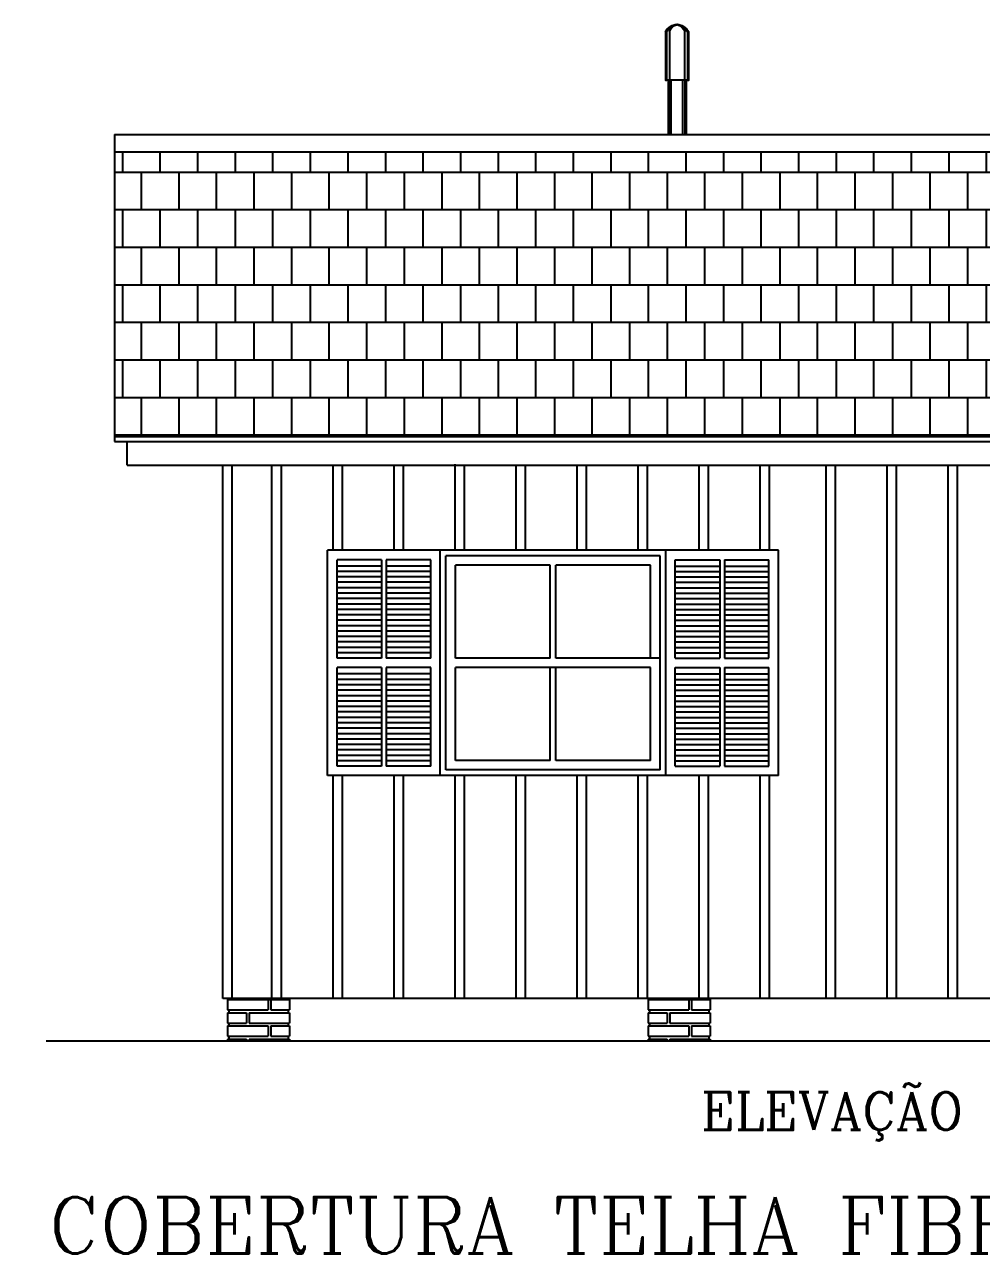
# Model space of a CAD drawing. Extents: x -7 to 295, y -11 to 39.
# Drawn here: x 197.01 to 202.11, y 13.44 to 19.99 of the extents above; entities that cross this region are included whole.
import ezdxf
from ezdxf.enums import TextEntityAlignment as Align

# ---------------------------------------------------------------- set-up
doc = ezdxf.new("R2010")
doc.units = 0
doc.header["$LTSCALE"] = 20
doc.layers.get('0').update_dxf_attribs({"linetype": 'CONTINUOUS'})
for name, color, linetype in [('MADEIRAME', 244, 'CONTINUOUS'), ('TELHADO', 1, 'CONTINUOUS'), ('TEXTO', 244, 'CONTINUOUS'), ('VISTAL', 30, 'CONTINUOUS'), ('VISTAP', 244, 'CONTINUOUS')]:
    doc.layers.add(name, color=color, linetype=linetype)
doc.styles.add('ROMANC', font='romanc.shx', dxfattribs={"height": 0.08})

# ---------------------------------------------------------------- blocks, each defined once
blk = doc.blocks.new('*X222')
at = {"color": 0, "linetype": 'CONTINUOUS'}
for p, q in [((158.6, -2), (158.6, -1.8914)), ((158.8, -2), (158.8, -1.8914)), ((159, -2), (159, -1.8914)), ((159.2, -2), (159.2, -1.8914)), ((159.4, -2), (159.4, -1.8914)), ((159.6, -2), (159.6, -1.8914)), ((159.8, -2), (159.8, -1.8914)), ((160, -2), (160, -1.8914)), ((160.2, -2), (160.2, -1.8914)), ((160.4, -2), (160.4, -1.8914)), ((160.6, -2), (160.6, -1.8914)), ((160.8, -2), (160.8, -1.8914)), ((161, -2), (161, -1.8914)), ((161.2, -2), (161.2, -1.8914)), ((161.4, -2), (161.4, -1.8914)), ((161.6, -2), (161.6, -1.8914)), ((161.8, -2), (161.8, -1.8914)), ((162, -2), (162, -1.8914)), ((162.2, -2), (162.2, -1.8914)), ((162.4, -2), (162.4, -1.8914)), ((162.6, -2), (162.6, -1.8914)), ((162.8, -2), (162.8, -1.8914)), ((163, -2), (163, -1.8914)), ((163.2, -2), (163.2, -1.8914)), ((163.4, -2), (163.4, -1.8914)), ((163.6, -2), (163.6, -1.8914)), ((163.8, -2), (163.8, -1.8914)), ((164, -2), (164, -1.8914)), ((164.2, -2), (164.2, -1.8914)), ((164.4, -2), (164.4, -1.8914)), ((164.6, -2), (164.6, -1.8914)), ((164.8, -2), (164.8, -1.8914)), ((165, -2), (165, -1.8914)), ((165.2, -2), (165.2, -1.8914)), ((165.4, -2), (165.4, -1.8914)), ((165.6, -2), (165.6, -1.8914)), ((165.8, -2), (165.8, -1.8914)), ((166, -2), (166, -1.8914)), ((166.2, -2), (166.2, -1.8914)), ((166.4, -2), (166.4, -1.8914)), ((166.6, -2), (166.6, -1.8914)), ((166.8, -2), (166.8, -1.8914)), ((167, -2), (167, -1.8914)), ((167.2, -2), (167.2, -1.8914)), ((167.4, -2), (167.4, -1.8914)), ((167.6, -2), (167.6, -1.8914)), ((167.8, -2), (167.8, -1.8914)), ((168, -2), (168, -1.8914)), ((158.556, -2), (168.0011, -2)), ((158.7, -2.2), (158.7, -2)), ((158.9, -2.2), (158.9, -2)), ((159.1, -2.2), (159.1, -2)), ((159.3, -2.2), (159.3, -2)), ((159.5, -2.2), (159.5, -2)), ((159.7, -2.2), (159.7, -2)), ((159.9, -2.2), (159.9, -2)), ((160.1, -2.2), (160.1, -2)), ((160.3, -2.2), (160.3, -2)), ((160.5, -2.2), (160.5, -2)), ((160.7, -2.2), (160.7, -2)), ((160.9, -2.2), (160.9, -2)), ((161.1, -2.2), (161.1, -2)), ((161.3, -2.2), (161.3, -2)), ((161.5, -2.2), (161.5, -2)), ((161.7, -2.2), (161.7, -2)), ((161.9, -2.2), (161.9, -2)), ((162.1, -2.2), (162.1, -2)), ((162.3, -2.2), (162.3, -2)), ((162.5, -2.2), (162.5, -2)), ((162.7, -2.2), (162.7, -2)), ((162.9, -2.2), (162.9, -2)), ((163.1, -2.2), (163.1, -2)), ((163.3, -2.2), (163.3, -2)), ((163.5, -2.2), (163.5, -2)), ((163.7, -2.2), (163.7, -2)), ((163.9, -2.2), (163.9, -2)), ((164.1, -2.2), (164.1, -2)), ((164.3, -2.2), (164.3, -2)), ((164.5, -2.2), (164.5, -2)), ((164.7, -2.2), (164.7, -2)), ((164.9, -2.2), (164.9, -2)), ((165.1, -2.2), (165.1, -2)), ((165.3, -2.2), (165.3, -2)), ((165.5, -2.2), (165.5, -2)), ((165.7, -2.2), (165.7, -2)), ((165.9, -2.2), (165.9, -2)), ((166.1, -2.2), (166.1, -2)), ((166.3, -2.2), (166.3, -2)), ((166.5, -2.2), (166.5, -2)), ((166.7, -2.2), (166.7, -2)), ((166.9, -2.2), (166.9, -2)), ((167.1, -2.2), (167.1, -2)), ((167.3, -2.2), (167.3, -2)), ((167.5, -2.2), (167.5, -2)), ((167.7, -2.2), (167.7, -2)), ((167.9, -2.2), (167.9, -2)), ((158.556, -2.2), (168.0011, -2.2)), ((158.6, -2.4), (158.6, -2.2)), ((158.8, -2.4), (158.8, -2.2)), ((159, -2.4), (159, -2.2)), ((159.2, -2.4), (159.2, -2.2)), ((159.4, -2.4), (159.4, -2.2)), ((159.6, -2.4), (159.6, -2.2)), ((159.8, -2.4), (159.8, -2.2)), ((160, -2.4), (160, -2.2)), ((160.2, -2.4), (160.2, -2.2)), ((160.4, -2.4), (160.4, -2.2)), ((160.6, -2.4), (160.6, -2.2)), ((160.8, -2.4), (160.8, -2.2)), ((161, -2.4), (161, -2.2)), ((161.2, -2.4), (161.2, -2.2)), ((161.4, -2.4), (161.4, -2.2)), ((161.6, -2.4), (161.6, -2.2)), ((161.8, -2.4), (161.8, -2.2)), ((162, -2.4), (162, -2.2)), ((162.2, -2.4), (162.2, -2.2)), ((162.4, -2.4), (162.4, -2.2)), ((162.6, -2.4), (162.6, -2.2)), ((162.8, -2.4), (162.8, -2.2)), ((163, -2.4), (163, -2.2)), ((163.2, -2.4), (163.2, -2.2)), ((163.4, -2.4), (163.4, -2.2)), ((163.6, -2.4), (163.6, -2.2)), ((163.8, -2.4), (163.8, -2.2)), ((164, -2.4), (164, -2.2)), ((164.2, -2.4), (164.2, -2.2)), ((164.4, -2.4), (164.4, -2.2)), ((164.6, -2.4), (164.6, -2.2)), ((164.8, -2.4), (164.8, -2.2)), ((165, -2.4), (165, -2.2)), ((165.2, -2.4), (165.2, -2.2)), ((165.4, -2.4), (165.4, -2.2)), ((165.6, -2.4), (165.6, -2.2)), ((165.8, -2.4), (165.8, -2.2)), ((166, -2.4), (166, -2.2)), ((166.2, -2.4), (166.2, -2.2)), ((166.4, -2.4), (166.4, -2.2)), ((166.6, -2.4), (166.6, -2.2)), ((166.8, -2.4), (166.8, -2.2)), ((167, -2.3265), (167, -2.2)), ((167.2, -2.3265), (167.2, -2.2)), ((167.4, -2.3265), (167.4, -2.2)), ((167.6, -2.3265), (167.6, -2.2)), ((167.8, -2.3265), (167.8, -2.2)), ((168, -2.3265), (168, -2.2)), ((158.556, -2.4), (166.8392, -2.4)), ((158.7, -2.6), (158.7, -2.4)), ((158.9, -2.6), (158.9, -2.4)), ((159.1, -2.6), (159.1, -2.4)), ((159.3, -2.6), (159.3, -2.4)), ((159.5, -2.6), (159.5, -2.4)), ((159.7, -2.6), (159.7, -2.4)), ((159.9, -2.6), (159.9, -2.4)), ((160.1, -2.6), (160.1, -2.4)), ((160.3, -2.6), (160.3, -2.4)), ((160.5, -2.6), (160.5, -2.4)), ((160.7, -2.6), (160.7, -2.4)), ((160.9, -2.6), (160.9, -2.4)), ((161.1, -2.6), (161.1, -2.4)), ((161.3, -2.6), (161.3, -2.4)), ((161.5, -2.6), (161.5, -2.4)), ((161.7, -2.6), (161.7, -2.4)), ((161.9, -2.6), (161.9, -2.4)), ((162.1, -2.6), (162.1, -2.4)), ((162.3, -2.6), (162.3, -2.4)), ((162.5, -2.6), (162.5, -2.4)), ((162.7, -2.6), (162.7, -2.4)), ((162.9, -2.6), (162.9, -2.4)), ((163.1, -2.6), (163.1, -2.4)), ((163.3, -2.6), (163.3, -2.4)), ((163.5, -2.6), (163.5, -2.4)), ((163.7, -2.6), (163.7, -2.4)), ((163.9, -2.6), (163.9, -2.4)), ((164.1, -2.6), (164.1, -2.4)), ((164.3, -2.6), (164.3, -2.4)), ((164.5, -2.6), (164.5, -2.4)), ((164.7, -2.6), (164.7, -2.4)), ((164.9, -2.6), (164.9, -2.4)), ((165.1, -2.6), (165.1, -2.4)), ((165.3, -2.6), (165.3, -2.4)), ((165.5, -2.6), (165.5, -2.4)), ((165.7, -2.6), (165.7, -2.4)), ((165.9, -2.6), (165.9, -2.4)), ((166.1, -2.6), (166.1, -2.4)), ((166.3, -2.6), (166.3, -2.4)), ((166.5, -2.6), (166.5, -2.4)), ((166.7, -2.6), (166.7, -2.4)), ((158.556, -2.6), (166.8392, -2.6)), ((158.6, -2.8), (158.6, -2.6)), ((158.8, -2.8), (158.8, -2.6)), ((159, -2.8), (159, -2.6)), ((159.2, -2.8), (159.2, -2.6)), ((159.4, -2.8), (159.4, -2.6)), ((159.6, -2.8), (159.6, -2.6)), ((159.8, -2.8), (159.8, -2.6)), ((160, -2.8), (160, -2.6)), ((160.2, -2.8), (160.2, -2.6)), ((160.4, -2.8), (160.4, -2.6)), ((160.6, -2.8), (160.6, -2.6)), ((160.8, -2.8), (160.8, -2.6)), ((161, -2.8), (161, -2.6)), ((161.2, -2.8), (161.2, -2.6)), ((161.4, -2.8), (161.4, -2.6)), ((161.6, -2.8), (161.6, -2.6)), ((161.8, -2.8), (161.8, -2.6)), ((162, -2.8), (162, -2.6)), ((162.2, -2.8), (162.2, -2.6)), ((162.4, -2.8), (162.4, -2.6)), ((162.6, -2.8), (162.6, -2.6)), ((162.8, -2.8), (162.8, -2.6)), ((163, -2.8), (163, -2.6)), ((163.2, -2.8), (163.2, -2.6)), ((163.4, -2.8), (163.4, -2.6)), ((163.6, -2.8), (163.6, -2.6)), ((163.8, -2.8), (163.8, -2.6)), ((164, -2.8), (164, -2.6)), ((164.2, -2.8), (164.2, -2.6)), ((164.4, -2.8), (164.4, -2.6)), ((164.6, -2.8), (164.6, -2.6)), ((164.8, -2.8), (164.8, -2.6)), ((165, -2.8), (165, -2.6)), ((165.2, -2.8), (165.2, -2.6)), ((165.4, -2.8), (165.4, -2.6)), ((165.6, -2.8), (165.6, -2.6)), ((165.8, -2.8), (165.8, -2.6)), ((166, -2.8), (166, -2.6)), ((166.2, -2.8), (166.2, -2.6)), ((166.4, -2.8), (166.4, -2.6)), ((166.6, -2.8), (166.6, -2.6)), ((166.8, -2.8), (166.8, -2.6)), ((158.556, -2.8), (166.8392, -2.8)), ((158.7, -3), (158.7, -2.8)), ((158.9, -3), (158.9, -2.8)), ((159.1, -3), (159.1, -2.8)), ((159.3, -3), (159.3, -2.8)), ((159.5, -3), (159.5, -2.8)), ((159.7, -3), (159.7, -2.8)), ((159.9, -3), (159.9, -2.8)), ((160.1, -3), (160.1, -2.8)), ((160.3, -3), (160.3, -2.8)), ((160.5, -3), (160.5, -2.8)), ((160.7, -3), (160.7, -2.8)), ((160.9, -3), (160.9, -2.8)), ((161.1, -3), (161.1, -2.8)), ((161.3, -3), (161.3, -2.8)), ((161.5, -3), (161.5, -2.8)), ((161.7, -3), (161.7, -2.8)), ((161.9, -3), (161.9, -2.8)), ((162.1, -3), (162.1, -2.8)), ((162.3, -3), (162.3, -2.8)), ((162.5, -3), (162.5, -2.8)), ((162.7, -3), (162.7, -2.8)), ((162.9, -3), (162.9, -2.8)), ((163.1, -3), (163.1, -2.8)), ((163.3, -3), (163.3, -2.8)), ((163.5, -3), (163.5, -2.8)), ((163.7, -3), (163.7, -2.8)), ((163.9, -3), (163.9, -2.8)), ((164.1, -3), (164.1, -2.8)), ((164.3, -3), (164.3, -2.8)), ((164.5, -3), (164.5, -2.8)), ((164.7, -3), (164.7, -2.8)), ((164.9, -3), (164.9, -2.8)), ((165.1, -3), (165.1, -2.8)), ((165.3, -3), (165.3, -2.8)), ((165.5, -3), (165.5, -2.8)), ((165.7, -3), (165.7, -2.8)), ((165.9, -3), (165.9, -2.8)), ((166.1, -3), (166.1, -2.8)), ((166.3, -3), (166.3, -2.8)), ((166.5, -3), (166.5, -2.8)), ((166.7, -3), (166.7, -2.8)), ((158.556, -3), (166.8392, -3)), ((158.6, -3.2), (158.6, -3)), ((158.8, -3.2), (158.8, -3)), ((159, -3.2), (159, -3)), ((159.2, -3.2), (159.2, -3)), ((159.4, -3.2), (159.4, -3)), ((159.6, -3.2), (159.6, -3)), ((159.8, -3.2), (159.8, -3)), ((160, -3.2), (160, -3)), ((160.2, -3.2), (160.2, -3)), ((160.4, -3.2), (160.4, -3)), ((160.6, -3.2), (160.6, -3)), ((160.8, -3.2), (160.8, -3)), ((161, -3.2), (161, -3)), ((161.2, -3.2), (161.2, -3)), ((161.4, -3.2), (161.4, -3)), ((161.6, -3.2), (161.6, -3)), ((161.8, -3.2), (161.8, -3)), ((162, -3.2), (162, -3)), ((162.2, -3.2), (162.2, -3)), ((162.4, -3.2), (162.4, -3)), ((162.6, -3.2), (162.6, -3)), ((162.8, -3.2), (162.8, -3)), ((163, -3.2), (163, -3)), ((163.2, -3.2), (163.2, -3)), ((163.4, -3.2), (163.4, -3)), ((163.6, -3.2), (163.6, -3)), ((163.8, -3.2), (163.8, -3)), ((164, -3.2), (164, -3)), ((164.2, -3.2), (164.2, -3)), ((164.4, -3.2), (164.4, -3)), ((164.6, -3.2), (164.6, -3)), ((164.8, -3.2), (164.8, -3)), ((165, -3.2), (165, -3)), ((165.2, -3.2), (165.2, -3)), ((165.4, -3.2), (165.4, -3)), ((165.6, -3.2), (165.6, -3)), ((165.8, -3.2), (165.8, -3)), ((166, -3.2), (166, -3)), ((166.2, -3.2), (166.2, -3)), ((166.4, -3.2), (166.4, -3)), ((166.6, -3.2), (166.6, -3)), ((166.8, -3.2), (166.8, -3)), ((158.556, -3.2), (166.8392, -3.2)), ((158.7, -3.4), (158.7, -3.2)), ((158.9, -3.4), (158.9, -3.2)), ((159.1, -3.4), (159.1, -3.2)), ((159.3, -3.4), (159.3, -3.2)), ((159.5, -3.4), (159.5, -3.2)), ((159.7, -3.4), (159.7, -3.2)), ((159.9, -3.4), (159.9, -3.2)), ((160.1, -3.4), (160.1, -3.2)), ((160.3, -3.4), (160.3, -3.2)), ((160.5, -3.4), (160.5, -3.2)), ((160.7, -3.4), (160.7, -3.2)), ((160.9, -3.4), (160.9, -3.2)), ((161.1, -3.4), (161.1, -3.2)), ((161.3, -3.4), (161.3, -3.2)), ((161.5, -3.4), (161.5, -3.2)), ((161.7, -3.4), (161.7, -3.2)), ((161.9, -3.4), (161.9, -3.2)), ((162.1, -3.4), (162.1, -3.2)), ((162.3, -3.4), (162.3, -3.2)), ((162.5, -3.4), (162.5, -3.2)), ((162.7, -3.4), (162.7, -3.2)), ((162.9, -3.4), (162.9, -3.2)), ((163.1, -3.4), (163.1, -3.2)), ((163.3, -3.4), (163.3, -3.2)), ((163.5, -3.4), (163.5, -3.2)), ((163.7, -3.4), (163.7, -3.2)), ((163.9, -3.4), (163.9, -3.2)), ((164.1, -3.4), (164.1, -3.2)), ((164.3, -3.4), (164.3, -3.2)), ((164.5, -3.4), (164.5, -3.2)), ((164.7, -3.4), (164.7, -3.2)), ((164.9, -3.4), (164.9, -3.2)), ((165.1, -3.4), (165.1, -3.2)), ((165.3, -3.4), (165.3, -3.2)), ((165.5, -3.4), (165.5, -3.2)), ((165.7, -3.4), (165.7, -3.2)), ((165.9, -3.4), (165.9, -3.2)), ((166.1, -3.4), (166.1, -3.2)), ((166.3, -3.4), (166.3, -3.2)), ((166.5, -3.4), (166.5, -3.2)), ((166.7, -3.4), (166.7, -3.2)), ((158.556, -3.4), (166.8392, -3.4)), ((158.6, -3.4089), (158.6, -3.4)), ((158.8, -3.4089), (158.8, -3.4)), ((159, -3.4089), (159, -3.4)), ((159.2, -3.4089), (159.2, -3.4)), ((159.4, -3.4089), (159.4, -3.4)), ((159.6, -3.4089), (159.6, -3.4)), ((159.8, -3.4089), (159.8, -3.4)), ((160, -3.4089), (160, -3.4)), ((160.2, -3.4089), (160.2, -3.4)), ((160.4, -3.4089), (160.4, -3.4)), ((160.6, -3.4089), (160.6, -3.4)), ((160.8, -3.4089), (160.8, -3.4)), ((161, -3.4089), (161, -3.4)), ((161.2, -3.4089), (161.2, -3.4)), ((161.4, -3.4089), (161.4, -3.4)), ((161.6, -3.4089), (161.6, -3.4)), ((161.8, -3.4089), (161.8, -3.4)), ((162, -3.4089), (162, -3.4)), ((162.2, -3.4089), (162.2, -3.4)), ((162.4, -3.4089), (162.4, -3.4)), ((162.6, -3.4089), (162.6, -3.4)), ((162.8, -3.4089), (162.8, -3.4)), ((163, -3.4089), (163, -3.4)), ((163.2, -3.4089), (163.2, -3.4)), ((163.4, -3.4089), (163.4, -3.4)), ((163.6, -3.4089), (163.6, -3.4)), ((163.8, -3.4089), (163.8, -3.4)), ((164, -3.4089), (164, -3.4)), ((164.2, -3.4089), (164.2, -3.4)), ((164.4, -3.4089), (164.4, -3.4)), ((164.6, -3.4089), (164.6, -3.4)), ((164.8, -3.4089), (164.8, -3.4)), ((165, -3.4089), (165, -3.4)), ((165.2, -3.4089), (165.2, -3.4)), ((165.4, -3.4089), (165.4, -3.4)), ((165.6, -3.4089), (165.6, -3.4)), ((165.8, -3.4089), (165.8, -3.4)), ((166, -3.4089), (166, -3.4)), ((166.2, -3.4089), (166.2, -3.4)), ((166.4, -3.4089), (166.4, -3.4)), ((166.6, -3.4089), (166.6, -3.4)), ((166.8, -3.4089), (166.8, -3.4))]:
    blk.add_line(p, q, dxfattribs=at)

msp = doc.modelspace()

# ---------------------------------------------------------------- linework, layer by layer
at = {"layer": 'MADEIRAME', "color": 1, "linetype": 'CONTINUOUS'}
for q in [(197.5569, 17.7689), (205.6887, 17.6422)]:
    msp.add_line((197.5569, 17.6422), q, dxfattribs=at)
at = {"layer": 'MADEIRAME'}
msp.add_line((197.5569, 17.6422), (197.5819, 17.6422), dxfattribs=at)
at = {"layer": 'TELHADO', "color": 1, "linetype": 'CONTINUOUS'}
for p, q in [((197.49, 19.4033), (206.935, 19.4033)), ((197.49, 19.4033), (197.49, 17.7689)), ((197.49, 17.7939), (205.7731, 17.7939)), ((197.49, 17.7689), (205.7731, 17.7689))]:
    msp.add_line(p, q, dxfattribs=at)
at = {"layer": 'TELHADO', "color": 30, "linetype": 'CONTINUOUS'}
msp.add_line((197.49, 19.3114), (206.93, 19.3114), dxfattribs=at)
at = {"layer": 'TELHADO', "color": 244, "linetype": 'CONTINUOUS'}
for p, q in [((198.9124, 17.1386), (198.9124, 16.6136)), ((198.9374, 17.1386), (198.9374, 16.6136)), ((200.7124, 17.1386), (200.7124, 16.6136)), ((200.7374, 17.1386), (200.7374, 16.6136)), ((198.9124, 16.5636), (198.9124, 16.0386)), ((198.9374, 16.5636), (198.9374, 16.0386)), ((200.7124, 16.5636), (200.7124, 16.0386)), ((200.7374, 16.5636), (200.7374, 16.0386))]:
    msp.add_line(p, q, dxfattribs=at)
at = {"layer": 'VISTAL', "color": 30}
for p, q in [((200.4441, 19.6921), (200.4441, 19.4033)), ((200.4548, 19.4033), (200.4548, 19.6921)), ((200.5167, 19.4033), (200.5167, 19.6921)), ((200.5274, 19.6921), (200.5274, 19.4033))]:
    msp.add_line(p, q, dxfattribs=at)
for points in [[(200.4239, 19.9492), (200.4322, 19.9635), (200.4453, 19.9754), (200.4596, 19.9838), (200.4762, 19.9885), (200.4941, 19.9885), (200.5108, 19.9838), (200.5251, 19.9754), (200.5381, 19.9635), (200.5477, 19.9492)], [(200.4298, 19.9492), (200.4393, 19.9647), (200.4524, 19.9778), (200.4691, 19.9862), (200.487, 19.9885)], [(200.4501, 19.9635), (200.4441, 19.9492)], [(200.4501, 19.9635), (200.4596, 19.9754), (200.4727, 19.9838), (200.487, 19.9885), (200.4834, 19.9885), (200.4977, 19.9838), (200.5108, 19.9754), (200.5203, 19.9635), (200.5262, 19.9492)], [(200.5012, 19.9862), (200.4834, 19.9885)], [(200.5012, 19.9862), (200.5179, 19.9778), (200.531, 19.9647), (200.5405, 19.9492)], [(200.4239, 19.9492), (200.4239, 19.6921), (200.431, 19.6921), (200.431, 19.9492)], [(200.4453, 19.9492), (200.4453, 19.6921)], [(200.5262, 19.6921), (200.5262, 19.9492)], [(200.5405, 19.9492), (200.5405, 19.6921), (200.5477, 19.6921), (200.5477, 19.9492)], [(200.5477, 19.6921), (200.4239, 19.6921)], [(200.4381, 19.6921), (200.4381, 19.4033)], [(200.5334, 19.6921), (200.5334, 19.4033)]]:
    msp.add_lwpolyline(points, dxfattribs=at)
at = {"layer": 'VISTAP', "color": 1}
for p, q in [((198.0674, 14.8017), (198.0674, 17.6422)), ((198.1174, 14.8017), (198.1174, 17.6422)), ((198.3285, 14.8017), (198.3285, 17.6422)), ((198.3785, 14.8017), (198.3785, 17.6422)), ((198.6535, 17.1886), (198.6535, 17.6422)), ((198.7035, 17.1886), (198.7035, 17.6422)), ((198.9785, 17.1886), (198.9785, 17.6422)), ((199.0285, 17.1886), (199.0285, 17.6422)), ((199.3035, 17.1886), (199.3035, 17.6467)), ((199.3535, 17.1886), (199.3535, 17.6422)), ((199.6285, 17.1886), (199.6285, 17.6422)), ((199.6785, 17.1886), (199.6785, 17.6422)), ((199.9535, 17.1886), (199.9535, 17.6422)), ((200.0035, 17.1886), (200.0035, 17.6422)), ((200.2785, 17.1886), (200.2785, 17.6422)), ((200.3285, 17.1886), (200.3285, 17.6422)), ((200.6035, 17.1886), (200.6035, 17.6422)), ((200.6535, 17.1886), (200.6535, 17.6422)), ((200.9285, 17.1886), (200.9285, 17.6422)), ((200.9785, 17.1886), (200.9785, 17.6422)), ((201.2789, 14.8017), (201.2789, 17.6422)), ((201.3289, 14.8017), (201.3289, 17.6422)), ((201.6039, 14.8017), (201.6039, 17.6422)), ((201.6539, 14.8017), (201.6539, 17.6422)), ((201.9289, 14.8017), (201.9289, 17.6422)), ((201.9789, 14.8017), (201.9789, 17.6422)), ((198.6535, 14.8017), (198.6535, 15.9886)), ((198.7035, 14.8017), (198.7035, 15.9886)), ((198.9785, 14.8017), (198.9785, 15.9886)), ((199.0285, 14.8017), (199.0285, 15.9886)), ((199.3035, 14.8017), (199.3035, 15.9886)), ((199.3535, 14.8017), (199.3535, 15.9886)), ((199.6285, 14.8017), (199.6285, 15.9886)), ((199.6785, 14.8017), (199.6785, 15.9886)), ((199.9535, 14.8017), (199.9535, 15.9886)), ((200.0035, 14.8017), (200.0035, 15.9886)), ((200.2785, 14.8017), (200.2785, 15.9886)), ((200.3285, 14.8017), (200.3285, 15.9886)), ((200.6035, 14.8017), (200.6035, 15.9886)), ((200.6535, 14.8017), (200.6535, 15.9886)), ((200.9285, 14.8017), (200.9285, 15.9886)), ((200.9785, 14.8017), (200.9785, 15.9886))]:
    msp.add_line(p, q, dxfattribs=at)
at = {"layer": 'VISTAP', "color": 244, "linetype": 'CONTINUOUS'}
for p, q in [((198.6249, 15.9886), (198.6249, 17.1886)), ((201.0249, 17.1886), (198.6249, 17.1886)), ((199.2249, 15.9886), (199.2249, 17.1886)), ((199.2549, 16.0186), (199.2549, 17.1586)), ((200.3949, 17.1586), (199.2549, 17.1586)), ((200.3949, 16.0186), (200.3949, 17.1586)), ((200.4249, 15.9886), (200.4249, 17.1886)), ((201.0249, 15.9886), (201.0249, 17.1886)), ((198.9124, 17.1386), (198.6749, 17.1386)), ((198.6749, 16.6136), (198.6749, 17.1386)), ((198.9124, 17.1049), (198.6749, 17.1049)), ((199.1749, 17.1386), (198.9374, 17.1386)), ((199.1749, 17.1049), (198.9374, 17.1049)), ((199.1749, 16.6136), (199.1749, 17.1386)), ((199.8099, 17.1086), (199.3049, 17.1086)), ((199.3049, 16.6136), (199.3049, 17.1086)), ((199.8099, 16.6136), (199.8099, 17.1086)), ((200.3449, 17.1086), (199.8399, 17.1086)), ((199.8399, 16.6136), (199.8399, 17.1086)), ((200.3449, 16.6136), (200.3449, 17.1086)), ((200.4749, 17.1386), (200.7124, 17.1386)), ((200.4749, 16.6136), (200.4749, 17.1386)), ((200.4749, 17.1049), (200.7124, 17.1049)), ((200.7374, 17.1386), (200.9749, 17.1386)), ((200.7374, 17.1049), (200.9749, 17.1049)), ((200.9749, 16.6136), (200.9749, 17.1386)), ((198.9124, 17.076), (198.6749, 17.076)), ((198.9124, 17.0471), (198.6749, 17.0471)), ((198.9124, 17.0182), (198.6749, 17.0182)), ((199.1749, 17.076), (198.9374, 17.076)), ((199.1749, 17.0471), (198.9374, 17.0471)), ((199.1749, 17.0182), (198.9374, 17.0182)), ((200.4749, 17.076), (200.7124, 17.076)), ((200.4749, 17.0471), (200.7124, 17.0471)), ((200.4749, 17.0182), (200.7124, 17.0182)), ((200.7374, 17.076), (200.9749, 17.076)), ((200.7374, 17.0471), (200.9749, 17.0471)), ((200.7374, 17.0182), (200.9749, 17.0182)), ((198.9124, 16.9893), (198.6749, 16.9893)), ((198.9124, 16.9604), (198.6749, 16.9604)), ((199.1749, 16.9893), (198.9374, 16.9893)), ((199.1749, 16.9604), (198.9374, 16.9604)), ((200.4749, 16.9893), (200.7124, 16.9893)), ((200.4749, 16.9604), (200.7124, 16.9604)), ((200.7374, 16.9893), (200.9749, 16.9893)), ((200.7374, 16.9604), (200.9749, 16.9604)), ((198.9124, 16.9315), (198.6749, 16.9315)), ((198.9124, 16.9026), (198.6749, 16.9026)), ((199.1749, 16.9315), (198.9374, 16.9315)), ((199.1749, 16.9026), (198.9374, 16.9026)), ((200.4749, 16.9315), (200.7124, 16.9315)), ((200.4749, 16.9026), (200.7124, 16.9026)), ((200.7374, 16.9315), (200.9749, 16.9315)), ((200.7374, 16.9026), (200.9749, 16.9026)), ((198.9124, 16.8737), (198.6749, 16.8737)), ((198.9124, 16.8448), (198.6749, 16.8448)), ((199.1749, 16.8737), (198.9374, 16.8737)), ((199.1749, 16.8448), (198.9374, 16.8448)), ((200.4749, 16.8737), (200.7124, 16.8737)), ((200.4749, 16.8448), (200.7124, 16.8448)), ((200.7374, 16.8737), (200.9749, 16.8737)), ((200.7374, 16.8448), (200.9749, 16.8448)), ((198.9124, 16.8159), (198.6749, 16.8159)), ((198.9124, 16.787), (198.6749, 16.787)), ((198.9124, 16.7581), (198.6749, 16.7581)), ((199.1749, 16.8159), (198.9374, 16.8159)), ((199.1749, 16.787), (198.9374, 16.787)), ((199.1749, 16.7581), (198.9374, 16.7581)), ((200.4749, 16.8159), (200.7124, 16.8159)), ((200.4749, 16.787), (200.7124, 16.787)), ((200.4749, 16.7581), (200.7124, 16.7581)), ((200.7374, 16.8159), (200.9749, 16.8159)), ((200.7374, 16.787), (200.9749, 16.787)), ((200.7374, 16.7581), (200.9749, 16.7581)), ((198.9124, 16.7292), (198.6749, 16.7292)), ((198.9124, 16.7003), (198.6749, 16.7003)), ((199.1749, 16.7292), (198.9374, 16.7292)), ((199.1749, 16.7003), (198.9374, 16.7003)), ((200.4749, 16.7292), (200.7124, 16.7292)), ((200.4749, 16.7003), (200.7124, 16.7003)), ((200.7374, 16.7292), (200.9749, 16.7292)), ((200.7374, 16.7003), (200.9749, 16.7003)), ((198.9124, 16.6714), (198.6749, 16.6714)), ((198.9124, 16.6425), (198.6749, 16.6425)), ((199.1749, 16.6714), (198.9374, 16.6714)), ((199.1749, 16.6425), (198.9374, 16.6425)), ((200.4749, 16.6714), (200.7124, 16.6714)), ((200.4749, 16.6425), (200.7124, 16.6425)), ((200.7374, 16.6714), (200.9749, 16.6714)), ((200.7374, 16.6425), (200.9749, 16.6425)), ((198.9124, 16.6136), (198.6749, 16.6136)), ((198.6749, 16.0386), (198.6749, 16.5636)), ((198.9124, 16.5636), (198.6749, 16.5636)), ((199.1749, 16.6136), (198.9374, 16.6136)), ((199.1749, 16.5636), (198.9374, 16.5636)), ((199.1749, 16.0386), (199.1749, 16.5636)), ((199.8099, 16.6136), (199.3049, 16.6136)), ((199.3049, 16.0686), (199.3049, 16.5636)), ((200.3449, 16.5636), (199.3049, 16.5636)), ((199.8099, 16.0686), (199.8099, 16.5636)), ((200.3949, 16.6136), (199.8399, 16.6136)), ((199.8399, 16.0686), (199.8399, 16.5636)), ((200.3449, 16.0686), (200.3449, 16.5636)), ((200.4749, 16.6136), (200.7124, 16.6136)), ((200.4749, 16.0386), (200.4749, 16.5636)), ((200.4749, 16.5636), (200.7124, 16.5636)), ((200.7374, 16.6136), (200.9749, 16.6136)), ((200.7374, 16.5636), (200.9749, 16.5636)), ((200.9749, 16.0386), (200.9749, 16.5636)), ((198.9124, 16.5299), (198.6749, 16.5299)), ((198.9124, 16.501), (198.6749, 16.501)), ((199.1749, 16.5299), (198.9374, 16.5299)), ((199.1749, 16.501), (198.9374, 16.501)), ((200.4749, 16.5299), (200.7124, 16.5299)), ((200.4749, 16.501), (200.7124, 16.501)), ((200.7374, 16.5299), (200.9749, 16.5299)), ((200.7374, 16.501), (200.9749, 16.501)), ((198.9124, 16.4721), (198.6749, 16.4721)), ((198.9124, 16.4432), (198.6749, 16.4432)), ((199.1749, 16.4721), (198.9374, 16.4721)), ((199.1749, 16.4432), (198.9374, 16.4432)), ((200.4749, 16.4721), (200.7124, 16.4721)), ((200.4749, 16.4432), (200.7124, 16.4432)), ((200.7374, 16.4721), (200.9749, 16.4721)), ((200.7374, 16.4432), (200.9749, 16.4432)), ((198.9124, 16.4143), (198.6749, 16.4143)), ((198.9124, 16.3854), (198.6749, 16.3854)), ((199.1749, 16.4143), (198.9374, 16.4143)), ((199.1749, 16.3854), (198.9374, 16.3854)), ((200.4749, 16.4143), (200.7124, 16.4143)), ((200.4749, 16.3854), (200.7124, 16.3854)), ((200.7374, 16.4143), (200.9749, 16.4143)), ((200.7374, 16.3854), (200.9749, 16.3854)), ((198.9124, 16.3565), (198.6749, 16.3565)), ((198.9124, 16.3276), (198.6749, 16.3276)), ((198.9124, 16.2987), (198.6749, 16.2987)), ((199.1749, 16.3565), (198.9374, 16.3565)), ((199.1749, 16.3276), (198.9374, 16.3276)), ((199.1749, 16.2987), (198.9374, 16.2987)), ((200.4749, 16.3565), (200.7124, 16.3565)), ((200.4749, 16.3276), (200.7124, 16.3276)), ((200.4749, 16.2987), (200.7124, 16.2987)), ((200.7374, 16.3565), (200.9749, 16.3565)), ((200.7374, 16.3276), (200.9749, 16.3276)), ((200.7374, 16.2987), (200.9749, 16.2987)), ((198.9124, 16.2698), (198.6749, 16.2698)), ((198.9124, 16.2409), (198.6749, 16.2409)), ((199.1749, 16.2698), (198.9374, 16.2698)), ((199.1749, 16.2409), (198.9374, 16.2409)), ((200.4749, 16.2698), (200.7124, 16.2698)), ((200.4749, 16.2409), (200.7124, 16.2409)), ((200.7374, 16.2698), (200.9749, 16.2698)), ((200.7374, 16.2409), (200.9749, 16.2409)), ((198.9124, 16.212), (198.6749, 16.212)), ((198.9124, 16.1831), (198.6749, 16.1831)), ((199.1749, 16.212), (198.9374, 16.212)), ((199.1749, 16.1831), (198.9374, 16.1831)), ((200.4749, 16.212), (200.7124, 16.212)), ((200.4749, 16.1831), (200.7124, 16.1831)), ((200.7374, 16.212), (200.9749, 16.212)), ((200.7374, 16.1831), (200.9749, 16.1831)), ((198.9124, 16.1542), (198.6749, 16.1542)), ((198.9124, 16.1253), (198.6749, 16.1253)), ((199.1749, 16.1542), (198.9374, 16.1542)), ((199.1749, 16.1253), (198.9374, 16.1253)), ((200.4749, 16.1542), (200.7124, 16.1542)), ((200.4749, 16.1253), (200.7124, 16.1253)), ((200.7374, 16.1542), (200.9749, 16.1542)), ((200.7374, 16.1253), (200.9749, 16.1253)), ((198.9124, 16.0964), (198.6749, 16.0964)), ((198.9124, 16.0675), (198.6749, 16.0675)), ((198.9124, 16.0386), (198.6749, 16.0386)), ((199.1749, 16.0964), (198.9374, 16.0964)), ((199.1749, 16.0675), (198.9374, 16.0675)), ((199.1749, 16.0386), (198.9374, 16.0386)), ((199.8099, 16.0686), (199.3049, 16.0686)), ((200.3449, 16.0686), (199.8399, 16.0686)), ((200.4749, 16.0964), (200.7124, 16.0964)), ((200.4749, 16.0675), (200.7124, 16.0675)), ((200.4749, 16.0386), (200.7124, 16.0386)), ((200.7374, 16.0964), (200.9749, 16.0964)), ((200.7374, 16.0675), (200.9749, 16.0675)), ((200.7374, 16.0386), (200.9749, 16.0386)), ((201.0249, 15.9886), (198.6249, 15.9886)), ((200.3949, 16.0186), (199.2549, 16.0186))]:
    msp.add_line(p, q, dxfattribs=at)
at = {"layer": 'VISTAP', "color": 1, "linetype": 'CONTINUOUS'}
msp.add_line((205.1674, 14.8017), (198.0674, 14.8017), dxfattribs=at)
at = {"layer": 'VISTAP'}
for p, q in [((198.0924, 14.7956), (198.0924, 14.7406)), ((198.0924, 14.7956), (198.4224, 14.7956)), ((198.3074, 14.7956), (198.3074, 14.7406)), ((198.3224, 14.7956), (198.3224, 14.7406)), ((198.4224, 14.7956), (198.4224, 14.7406)), ((200.3324, 14.7956), (200.6624, 14.7956)), ((200.3324, 14.7956), (200.3324, 14.7406)), ((200.5474, 14.7956), (200.5474, 14.7406)), ((200.5624, 14.7956), (200.5624, 14.7406)), ((200.6624, 14.7956), (200.6624, 14.7406)), ((198.0924, 14.7406), (198.3074, 14.7406)), ((198.0924, 14.7256), (198.0924, 14.6706)), ((198.0924, 14.7256), (198.1924, 14.7256)), ((198.0994, 14.7406), (198.0994, 14.7256)), ((198.1924, 14.7256), (198.1924, 14.6706)), ((198.2074, 14.7256), (198.2074, 14.6706)), ((198.2074, 14.7256), (198.4224, 14.7256)), ((198.3224, 14.7406), (198.4224, 14.7406)), ((198.4154, 14.7406), (198.4154, 14.7256)), ((198.4224, 14.7256), (198.4224, 14.6706)), ((200.3324, 14.7406), (200.5474, 14.7406)), ((200.3324, 14.7256), (200.4324, 14.7256)), ((200.3324, 14.7256), (200.3324, 14.6706)), ((200.3394, 14.7406), (200.3394, 14.7256)), ((200.4324, 14.7256), (200.4324, 14.6706)), ((200.4474, 14.7256), (200.4474, 14.6706)), ((200.4474, 14.7256), (200.5474, 14.7256)), ((200.5474, 14.7256), (200.6624, 14.7256)), ((200.5624, 14.7406), (200.6624, 14.7406)), ((200.655, 14.7406), (200.655, 14.7256)), ((200.6624, 14.7256), (200.6624, 14.6706)), ((198.0924, 14.6706), (198.1924, 14.6706)), ((198.0994, 14.6706), (198.0994, 14.6556)), ((198.2074, 14.6706), (198.4224, 14.6706)), ((198.4154, 14.6706), (198.4154, 14.6556)), ((200.3324, 14.6706), (200.4324, 14.6706)), ((200.3394, 14.6706), (200.3394, 14.6556)), ((200.4474, 14.6706), (200.5474, 14.6706)), ((200.5474, 14.6706), (200.6624, 14.6706)), ((200.655, 14.6706), (200.655, 14.6556)), ((198.0924, 14.6556), (198.0924, 14.6006)), ((198.0924, 14.6556), (198.3074, 14.6556)), ((198.0924, 14.6006), (198.3074, 14.6006)), ((198.0994, 14.6006), (198.0994, 14.5856)), ((198.3074, 14.6556), (198.3074, 14.6006)), ((198.3224, 14.6556), (198.3224, 14.6006)), ((198.3224, 14.6556), (198.4224, 14.6556)), ((198.3224, 14.6006), (198.4224, 14.6006)), ((198.4154, 14.6006), (198.4154, 14.5856)), ((198.4224, 14.6556), (198.4224, 14.6006)), ((200.3324, 14.6556), (200.5474, 14.6556)), ((200.3324, 14.6556), (200.3324, 14.6006)), ((200.3324, 14.6006), (200.5474, 14.6006)), ((200.3394, 14.6006), (200.3394, 14.5856)), ((200.5474, 14.6556), (200.5474, 14.6006)), ((200.5624, 14.6556), (200.5624, 14.6006)), ((200.5624, 14.6556), (200.6624, 14.6556)), ((200.5624, 14.6006), (200.6624, 14.6006)), ((200.655, 14.6006), (200.655, 14.5856)), ((200.6624, 14.6556), (200.6624, 14.6006)), ((198.0924, 14.5856), (198.0924, 14.5767)), ((198.0924, 14.5856), (198.1924, 14.5856)), ((198.1924, 14.5856), (198.1924, 14.5767)), ((198.2074, 14.5856), (198.2074, 14.5767)), ((198.2074, 14.5856), (198.4224, 14.5856)), ((198.4224, 14.5856), (198.4224, 14.5767)), ((200.3324, 14.5856), (200.4324, 14.5856)), ((200.3324, 14.5856), (200.3324, 14.5767)), ((200.4324, 14.5856), (200.4324, 14.5767)), ((200.4474, 14.5856), (200.4474, 14.5767)), ((200.4474, 14.5856), (200.5474, 14.5856)), ((200.5474, 14.5856), (200.6624, 14.5856)), ((200.6624, 14.5856), (200.6624, 14.5767))]:
    msp.add_line(p, q, dxfattribs=at)
at = {"layer": 'VISTAP', "color": 92}
msp.add_line((197.126, 14.5767), (207.3088, 14.5767), dxfattribs=at)

# ---------------------------------------------------------------- block references
at = {"layer": 'TELHADO', "color": 30, "linetype": 'CONTINUOUS'}
msp.add_blockref('*X222', (38.9339, 21.2028), dxfattribs=at)

# ---------------------------------------------------------------- texts
at = {"layer": 'TEXTO', "color": 5, "linetype": 'CONTINUOUS', "style": 'ROMANC'}
for s, height, p in [('ELEVAÇÃO LATERAL', 0.2, (201.9721, 14.1997)), ('CASA MADEIRA 49,80 m  - COBERTURA TELHA FIBROCIMENTO', 0.3, (197.7879, 13.5939))]:
    msp.add_text(s, height=height, dxfattribs=at).set_placement(p, align=Align.MIDDLE)

doc.saveas('drawing.dxf')
